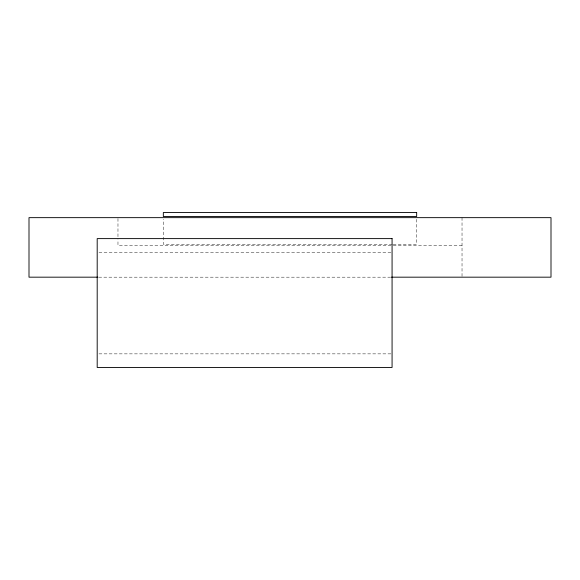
<?xml version="1.0" encoding="UTF-8"?>
<svg xmlns="http://www.w3.org/2000/svg" width="580" height="580" viewBox="0 0 580 580"><rect width="100%" height="100%" fill="white"/><g stroke="black" fill="none" stroke-linecap="round" stroke-linejoin="round"><path stroke-width="0.43" stroke-dasharray="2.9 2.17" d="M392.239 244.281L163.335 244.281L163.335 219.204M393.138 244.281L416.665 244.281L416.665 219.204M462.028 245.42L117.972 245.42L117.972 240.04M98.999 252.22L391.174 252.22M98.781 277.175L390.594 277.175M98.999 353.865L391.174 353.865M462.028 217.652L462.028 276.631M117.972 218.551L117.972 239.149"/><path stroke-width="0.87" d="M97.875 277.175L29 277.175L29 217.652L551 217.652L551 277.175L391.5 277.175M416.665 212.526L163.335 212.526L163.335 216.521L416.665 216.521L416.665 212.526M392.073 238.612L97.194 238.612L97.194 367.474L392.073 367.474L392.073 238.612"/></g></svg>
